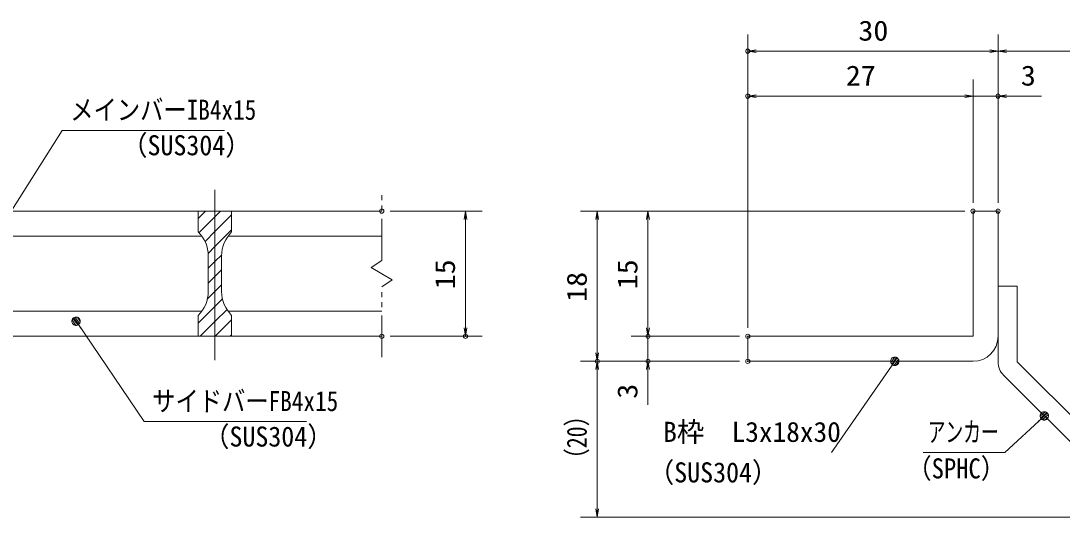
# Model space of a CAD drawing. Units: millimetres, scale not verified, with parts at other scales. Extents: x -1050 to 1050, y -742 to 742.
# Drawn here: x -312 to 312, y -460 to -162 of the extents above; entities that cross this region are included whole.
import ezdxf
from ezdxf.enums import TextEntityAlignment as Align

# ---------------------------------------------------------------- set-up
doc = ezdxf.new("R2010")
doc.units = ezdxf.units.MM
doc.header["$LTSCALE"] = 5
doc.header["$PDMODE"] = 32
doc.header["$PDSIZE"] = 2.5
doc.linetypes.add('CHAIN1', pattern=[8, 5, -1, 1, -1])
doc.linetypes.add('DOUBLE_CHAIN1', pattern=[8.8, 5, -1, 0.6, -0.6, 0.6, -1])
for name, color, linetype, lineweight in [('0-1_アンカー', 7, 'Continuous', 9), ('0-2_枠', 7, 'Continuous', 9), ('0-3_寸法注釈', 2, 'Continuous', 9), ('0-4_0', 2, 'Continuous', 9), ('0-5_DEFPOINTS', 134, 'Continuous', 9), ('0-6_蓋', 5, 'Continuous', 9), ('0-7_中心線', 6, 'CHAIN1', 9), ('0-8_想像線', 134, 'DOUBLE_CHAIN1', 9), ('0-9_ハッチング', 4, 'Continuous', 9)]:
    doc.layers.add(name, color=color, linetype=linetype, lineweight=lineweight)
doc.styles.add('ＭＳ ゴシック', font='')
doc.styles.get('ＭＳ ゴシック').set_extended_font_data('MS Gothic')

# ---------------------------------------------------------------- blocks, each defined once
blk = doc.blocks.new('_OPEN')
at = {"layer": '0-4_0'}
blk.add_line((0, 0), (-5, 0), dxfattribs=at)
blk.add_lwpolyline([(-5, 0.833), (0, 0), (-5, -0.833)], dxfattribs=at)
blk = doc.blocks.new('A$C6EB770D1')
at = {"layer": '0-1_アンカー'}
for p, q in [((130.257, 96.52), (45.237, 11.5)), ((138.388, 88.388), (130.257, 96.52)), ((138.388, 88.388), (53.368, 3.368)), ((0, 11.5), (45.237, 11.5)), ((0, 11.5), (0, 0)), ((0, 0), (45.237, 0))]:
    blk.add_line(p, q, dxfattribs=at)
blk.add_arc((45.237, 11.5), 11.5, 270, 315, dxfattribs=at)
blk = doc.blocks.new('_Dot')
at = {"layer": '0-4_0'}
for p, q in [((-2.5, 0), (-5, 0)), ((2.445, 0.5), (-2.445, 0.5)), ((1.997, 1.5), (-1.997, 1.5)), ((2.289, -0.995), (-2.289, -0.995)), ((1.499, -1.995), (-1.499, -1.995))]:
    blk.add_line(p, q, dxfattribs=at)
for points in [[(2.5, 0), (2.48, 0.313), (2.421, 0.622), (2.324, 0.92), (2.191, 1.204), (2.023, 1.469), (1.822, 1.711), (1.594, 1.926), (1.34, 2.111), (1.064, 2.262), (0.773, 2.378), (0.468, 2.456), (0.157, 2.495), (-0.157, 2.495), (-0.468, 2.456), (-0.773, 2.378), (-1.064, 2.262), (-1.34, 2.111), (-1.594, 1.926), (-1.822, 1.711), (-2.023, 1.469), (-2.191, 1.204), (-2.324, 0.92), (-2.421, 0.622), (-2.48, 0.313), (-2.5, 0), (0, 0)], [(-2.5, 0), (-2.48, -0.313), (-2.421, -0.622), (-2.324, -0.92), (-2.191, -1.204), (-2.023, -1.469), (-1.822, -1.711), (-1.594, -1.926), (-1.34, -2.111), (-1.064, -2.262), (-0.773, -2.378), (-0.468, -2.456), (-0.157, -2.495), (0.157, -2.495), (0.468, -2.456), (0.773, -2.378), (1.064, -2.262), (1.34, -2.111), (1.594, -1.926), (1.822, -1.711), (2.023, -1.469), (2.191, -1.204), (2.324, -0.92), (2.421, -0.622), (2.48, -0.313), (2.5, 0), (0, 0)]]:
    blk.add_lwpolyline(points, close=True, dxfattribs=at)

msp = doc.modelspace()

# ---------------------------------------------------------------- linework, layer by layer
at = {"layer": '0-2_枠'}
for p, q in [((258.93, -351.308), (258.93, -276.308)), ((258.93, -276.308), (273.93, -276.308)), ((273.93, -276.308), (273.93, -351.308)), ((123.93, -351.308), (258.93, -351.308)), ((123.93, -351.308), (123.93, -366.308)), ((123.93, -366.308), (258.93, -366.308))]:
    msp.add_line(p, q, dxfattribs=at)
msp.add_arc((258.93, -351.308), 15, 270, 0, dxfattribs=at)
at = {"layer": '0-3_寸法注釈'}
for p, q in [((123.93, -346.308), (123.93, -170.474)), ((273.93, -271.308), (273.93, -170.474)), ((273.93, -271.308), (273.93, -170.474)), ((268.93, -180.474), (128.93, -180.474)), ((278.93, -180.474), (365.45, -180.474)), ((123.93, -346.308), (123.93, -197.4)), ((258.93, -271.308), (258.93, -197.4)), ((258.93, -271.308), (258.93, -197.4)), ((273.93, -271.308), (273.93, -197.4)), ((253.93, -207.4), (128.93, -207.4)), ((253.93, -207.4), (248.93, -207.4)), ((258.93, -207.4), (273.93, -207.4)), ((278.93, -207.4), (300.043, -207.4)), ((-90.45, -276.308), (-35.285, -276.308)), ((253.93, -276.308), (23.705, -276.308)), ((253.93, -276.308), (54.081, -276.308)), ((-45.285, -281.308), (-45.285, -346.308)), ((33.705, -281.308), (33.705, -361.308)), ((64.081, -281.308), (64.081, -346.308)), ((64.081, -346.308), (64.081, -341.308)), ((-90.45, -351.308), (-35.285, -351.308)), ((118.93, -351.308), (54.081, -351.308)), ((118.93, -351.308), (54.081, -351.308)), ((64.081, -351.308), (64.081, -366.308)), ((118.93, -366.308), (23.705, -366.308)), ((118.93, -366.308), (23.705, -366.308)), ((118.93, -366.308), (54.081, -366.308)), ((174.029, -420.898), (211.499, -367.129)), ((33.705, -454.697), (33.705, -371.308)), ((64.081, -371.308), (64.081, -392.422)), ((357.318, -459.697), (23.705, -459.697))]:
    msp.add_line(p, q, dxfattribs=at)
for points in [[(-189.764, -227.917), (-286.954, -227.917), (-340.465, -312.166)], [(-140.635, -402.446), (-237.825, -402.446), (-278.135, -343.126)], [(229.04, -420.928), (278.094, -420.928), (300.899, -399.689)]]:
    msp.add_lwpolyline(points, dxfattribs=at)
at = {"layer": '0-5_DEFPOINTS'}
for p in [(123.93, -180.474), (123.93, -207.4), (273.93, -207.4), (-95.45, -276.308), (258.93, -276.308), (273.93, -276.308), (-95.45, -351.308), (-45.285, -351.308), (64.081, -351.308), (123.93, -351.308), (33.705, -366.308), (64.081, -366.308), (123.93, -366.308)]:
    msp.add_point(p, dxfattribs=at)
at = {"layer": '0-6_蓋'}
for p, q in [((-895.45, -276.308), (-95.45, -276.308)), ((-185.45, -276.308), (-205.45, -276.308)), ((-205.45, -288.808), (-205.45, -276.308)), ((-185.45, -288.808), (-185.45, -276.308)), ((-337.611, -291.308), (-203.289, -291.308)), ((-187.611, -291.308), (-95.45, -291.308)), ((-199.45, -303.091), (-199.45, -324.525)), ((-191.45, -303.091), (-191.45, -324.525)), ((-337.611, -336.308), (-203.289, -336.308)), ((-187.611, -336.308), (-95.45, -336.308)), ((-205.45, -338.808), (-205.45, -351.308)), ((-185.45, -338.808), (-185.45, -351.308)), ((-895.45, -351.308), (-95.45, -351.308)), ((-205.45, -351.308), (-185.45, -351.308))]:
    msp.add_line(p, q, dxfattribs=at)
for centre, start, end in [((-219.45, -303.091), 0, 45.573), ((-171.45, -303.091), 134.427, 180), ((-219.45, -324.525), 314.427, 0), ((-171.45, -324.525), 180, 225.573)]:
    msp.add_arc(centre, 20, start, end, dxfattribs=at)
at = {"layer": '0-7_中心線'}
msp.add_line((-195.45, -365.535), (-195.45, -263.606), dxfattribs=at)
at = {"layer": '0-8_想像線'}
for p, q in [((-95.45, -305.859), (-95.45, -263.808)), ((-95.45, -363.808), (-95.45, -321.757))]:
    msp.add_line(p, q, dxfattribs=at)
for points in [[(-95.45, -305.859), (-101.743, -310.072), (-95.45, -313.808)], [(-95.45, -321.757), (-89.157, -317.545), (-95.45, -313.808)]]:
    msp.add_lwpolyline(points, dxfattribs=at)
at = {"layer": '0-9_ハッチング'}
for p, q in [((-205.45, -276.308), (-205.45, -288.808)), ((-205.45, -280.665), (-201.093, -276.308)), ((-199.45, -303.091), (-199.45, -324.525)), ((-191.45, -324.525), (-191.45, -303.091)), ((-195.271, -351.308), (-185.45, -341.488)), ((-186.29, -351.308), (-185.45, -350.468))]:
    msp.add_line(p, q, dxfattribs=at)
for points in [[(-205.45, -338.808), (-205.45, -351.308), (-195.45, -351.308), (-195.45, -276.308), (-205.45, -276.308)], [(-205.061, -289.256), (-195.45, -279.646), (-192.113, -276.308)], [(-201.402, -294.578), (-195.45, -288.626), (-185.45, -278.626)], [(-195.45, -276.308), (-195.45, -351.308), (-185.45, -351.308), (-185.45, -338.808)], [(-185.45, -288.808), (-185.45, -276.308), (-195.45, -276.308)], [(-199.56, -301.716), (-195.45, -297.606), (-185.45, -287.606)], [(-199.45, -310.586), (-195.45, -306.586), (-191.406, -302.543)], [(-199.45, -319.567), (-195.45, -315.567), (-191.45, -311.567)], [(-200.058, -329.155), (-195.45, -324.547), (-191.45, -320.547)], [(-205.45, -343.527), (-195.45, -333.527), (-190.888, -328.965)], [(-204.251, -351.308), (-195.45, -342.507), (-188.233, -335.29)]]:
    msp.add_lwpolyline(points, dxfattribs=at)
for centre, start, end in [((-219.45, -303.091), 0, 45.573), ((-171.45, -303.091), 134.427, 180), ((-219.45, -324.525), 314.427, 0), ((-171.45, -324.525), 180, 225.573)]:
    msp.add_arc(centre, 20, start, end, dxfattribs=at)

# ---------------------------------------------------------------- block references
at = {"layer": '0-1_アンカー', "rotation": 270}
msp.add_blockref('A$C6EB770D1', (273.93, -321.308), dxfattribs=at)
at = {"layer": '0-3_寸法注釈'}
for name, p, rotation in [('_OPEN', (123.93, -180.474), 180), ('_OPEN', (273.93, -180.474), 180), ('_OPEN', (123.93, -207.4), 180), ('_OPEN', (273.93, -207.4), 180), ('_OPEN', (-45.285, -276.308), 90), ('_OPEN', (33.705, -276.308), 90), ('_OPEN', (64.081, -276.308), 90), ('_Dot', (-278.707, -342.305), 124.85308), ('_OPEN', (-45.285, -351.308), 270), ('_OPEN', (64.081, -351.308), 270), ('_OPEN', (64.081, -351.308), 270), ('_OPEN', (33.705, -366.308), 270), ('_OPEN', (33.705, -366.308), 90), ('_OPEN', (64.081, -366.308), 90), ('_Dot', (212.071, -366.308), 55.12857), ('_Dot', (301.645, -399.023), 41.73927), ('_OPEN', (33.705, -459.697), 270)]:
    msp.add_blockref(name, p, dxfattribs=dict(at, rotation=rotation))
for p in [(273.93, -180.474), (258.93, -207.4), (258.93, -207.4)]:
    msp.add_blockref('_OPEN', p, dxfattribs=at)

# ---------------------------------------------------------------- texts
at = {"layer": '0-3_寸法注釈', "color": 7, "style": 'ＭＳ ゴシック'}
for s, height, width, p in [('30', 12.02, 1.1, (190.197, -177.787)), ('27', 12.02, 1.1, (182.697, -204.713)), ('3', 12.02, 1.1, (287.62, -204.713)), ('メインバーIB4x15', 12.03, 0.85, (-282.177, -225.23)), ('（SUS304）', 12.02, 0.95, (-251.468, -246.473)), ('サイドバーFB4x15', 12.03, 0.85, (-233.048, -399.759)), ('（SUS304）', 12.02, 0.95, (-202.339, -421.002)), ('アンカー', 12.02, 0.65, (231.746, -418.241)), ('（SPHC）', 12.02, 0.9, (219.385, -440.094)), ('（SUS304）', 12.02, 0.95, (64.267, -442.479))]:
    msp.add_text(s, height=height, dxfattribs=dict(at, width=width)).set_placement(p, align=Align.BOTTOM_LEFT)
for s, width, p in [('15', 1.1, (-47.972, -323.197)), ('15', 1.1, (61.394, -323.197)), ('18', 1.1, (31.017, -330.697)), ('3', 1.1, (61.394, -388.732)), ('（20）', 0.8, (31.017, -431.517))]:
    msp.add_text(s, height=12.02, rotation=90, dxfattribs=dict(at, width=width)).set_placement(p, align=Align.BOTTOM_LEFT)
msp.add_text('B枠\u3000L3x18x30', height=12.03, dxfattribs=at).set_placement((73.225, -418.211), align=Align.BOTTOM_LEFT)

doc.saveas('drawing.dxf')
